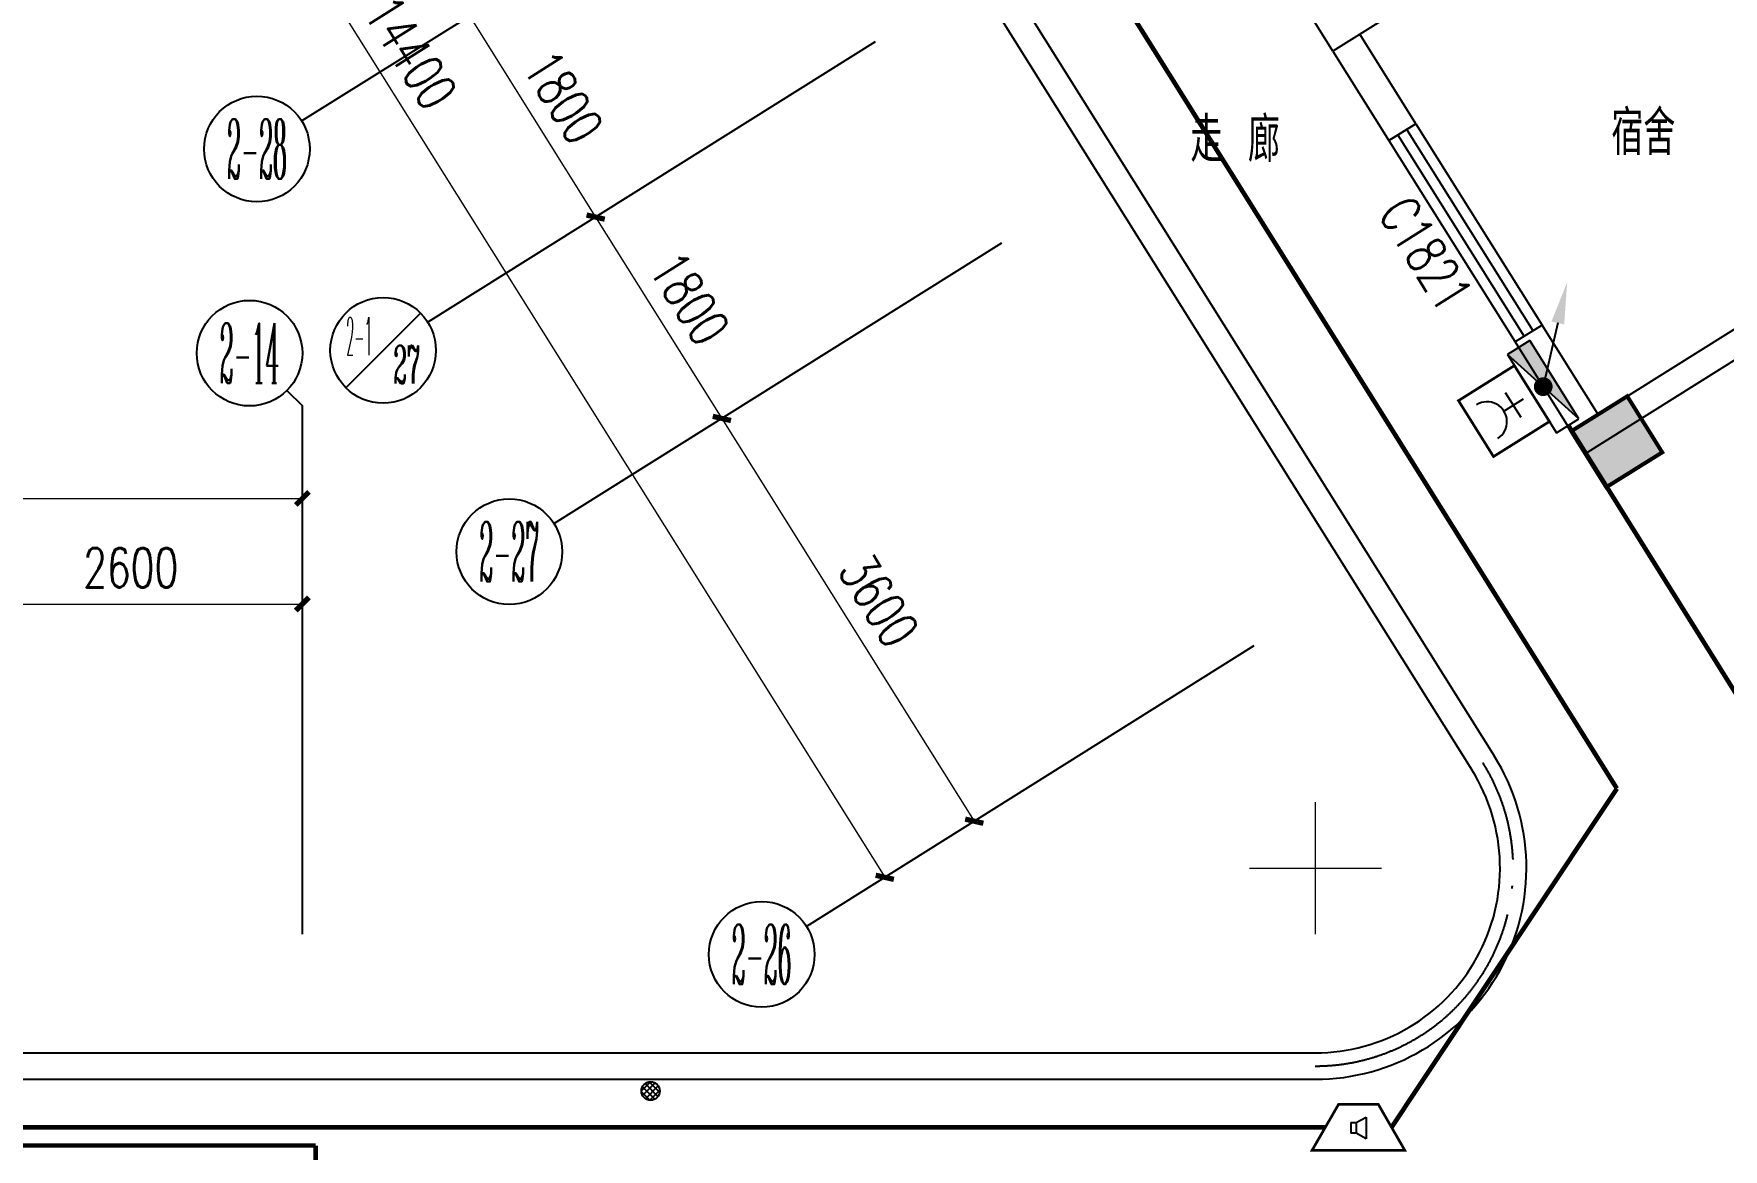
# Model space of a CAD drawing. Extents: x -9422388 to 15610651, y -1992469 to 953794.
# Drawn here: x -2724093 to -2711296, y -433678 to -425229 of the extents above; entities that cross this region are included whole.
import ezdxf
from ezdxf.enums import TextEntityAlignment as Align

# ---------------------------------------------------------------- set-up
doc = ezdxf.new("R2010")
doc.units = 0
doc.header["$LTSCALE"] = 1000
doc.linetypes.add('DOTE', pattern=[2.42, 2, -0.2, 0.02, -0.2])
for name, color, linetype in [('A-ELEV-LIN-0.4', 40, 'Continuous'), ('AXIS', 3, 'Continuous'), ('AXIS_TEXT', 7, 'Continuous'), ('C-KZ', 2, 'Continuous'), ('C-Z-HATCH', 253, 'Continuous'), ('DOTE', 1, 'Continuous'), ('EQUIP-消防', 3, 'Continuous'), ('EQUIP_消火栓', 7, 'Continuous'), ('LWIRE', 4, 'Continuous'), ('PUB_TEXT', 7, 'Continuous'), ('WALL', 9, 'Continuous'), ('WALL-PARAPET', 6, 'Continuous'), ('WINDOW', 4, 'Continuous'), ('WINDOW_TEXT', 7, 'Continuous'), ('WIRE-消防', 5, 'DOTE'), ('WIRE-消防广播', 4, 'TG_BC')]:
    doc.layers.add(name, color=color, linetype=linetype)
doc.layers.add('建筑底图', color=8, linetype='Continuous', lineweight=5)
doc.styles.add('_TCH_AXIS', font='COMPLEX', dxfattribs={"bigfont": 'GBCBIG'})
doc.styles.add('_TCH_DIM', font='SIMPLEX', dxfattribs={"bigfont": 'GBCBIG'})
doc.styles.add('_TCH_DIM_T3', font='SIMPLEX', dxfattribs={"width": 0.705882, "bigfont": 'GBCBIG'})
doc.styles.add('_TCH_WINDOW', font='SIMPLEX', dxfattribs={"height": 3.5, "bigfont": 'GBCBIG'})
doc.styles.add('COMPLEX', font='COMPLEX')
doc.styles.get("Standard").update_dxf_attribs({"font": 'gbenor.shx', "bigfont": 'gbcbig.shx'})
doc.styles.add('TG_LINETYPE', font='SIMPLEX', dxfattribs={"width": 0.8, "height": 3.5, "bigfont": 'HZTXT'})
doc.linetypes.add('TG_BC', pattern='A,2,-0.85,["BC",TG_LINETYPE,S=0.1,R=0,X=-0.65,Y=-0.15],0', length=2.85)
doc.dimstyles.new('_TCH_ARCH&&100', dxfattribs={"dimtxt": 297.5, "dimasz": 100, "dimexe": 250, "dimexo": 300, "dimgap": 126.25, "dimtad": 1, "dimdec": 0, "dimzin": 0, "dimdsep": 46, "dimtxsty": '_TCH_DIM_T3', "dimblk": 'ARCHTICK', "dimcen": 0.09, "dimclrt": 7, "dimazin": 2, "dimtfac": 1, "dimtdec": 0, "dimtix": 1, "dimtmove": 2, "dimatfit": 3, "dimfxl": 0, "dimtolj": 1, "dimtzin": 0, "dimarcsym": 0})

# ---------------------------------------------------------------- blocks, each defined once
blk = doc.blocks.new('宿舍楼柱网1')
at = {"layer": 'C-Z-HATCH'}
h = blk.add_hatch(color=0, dxfattribs=at)
h.dxf.hatch_style = 1
h.paths.add_polyline_path([(647235, 151411), (647659, 151675), (647394, 152100), (646970, 151835)])
at = {"layer": 'C-KZ', "color": 0, "const_width": 30}
blk.add_lwpolyline([(647235, 151411), (647659, 151675), (647394, 152100), (646970, 151835), (647235, 151411)], dxfattribs=at)
blk = doc.blocks.new('_ArchTick')
at = {"color": 0, "linetype": 'ByBlock', "const_width": 0.4}
blk.add_lwpolyline([(-0.5, -0.5), (0.5, 0.5)], dxfattribs=at)
blk = doc.blocks.new('*D841')
at = {"layer": 'AXIS', "color": 0, "lineweight": -2, "transparency": 16777216}
for p, q in [((1755830, -392875), (1755830, -389625)), ((1804930, -392875), (1804930, -389625)), ((1755830, -389875), (1804930, -389875))]:
    blk.add_line(p, q, dxfattribs=at)
at = {"layer": 'Defpoints', "color": 0, "transparency": 16777216}
for p in [(1804930, -389875), (1755830, -393175), (1804930, -393175)]:
    blk.add_point(p, dxfattribs=at)
at = {"layer": 'AXIS', "color": 0, "lineweight": -2, "transparency": 16777216, "xscale": 100, "yscale": 100, "zscale": 100, "rotation": 180}
blk.add_blockref('_ArchTick', (1755830, -389875), dxfattribs=at)
at = {"layer": 'AXIS', "color": 0, "lineweight": -2, "transparency": 16777216, "xscale": 100, "yscale": 100, "zscale": 100}
blk.add_blockref('_ArchTick', (1804930, -389875), dxfattribs=at)
at = {"layer": 'AXIS', "color": 7, "transparency": 16777216, "insert": (1780380, -389600), "char_height": 297.5, "attachment_point": 5, "style": '_TCH_DIM_T3'}
blk.add_mtext('\\A1;49100', dxfattribs=at)
blk = doc.blocks.new('*D858')
at = {"layer": 'AXIS', "color": 0, "lineweight": -2, "transparency": 16777216}
for p, q in [((1802330, -392875), (1802330, -390425)), ((1804930, -392875), (1804930, -390425)), ((1802330, -390675), (1804930, -390675))]:
    blk.add_line(p, q, dxfattribs=at)
at = {"layer": 'Defpoints', "color": 0, "transparency": 16777216}
for p in [(1804930, -390675), (1802330, -393175), (1804930, -393175)]:
    blk.add_point(p, dxfattribs=at)
at = {"layer": 'AXIS', "color": 0, "lineweight": -2, "transparency": 16777216, "xscale": 100, "yscale": 100, "zscale": 100, "rotation": 180}
blk.add_blockref('_ArchTick', (1802330, -390675), dxfattribs=at)
at = {"layer": 'AXIS', "color": 0, "lineweight": -2, "transparency": 16777216, "xscale": 100, "yscale": 100, "zscale": 100}
blk.add_blockref('_ArchTick', (1804930, -390675), dxfattribs=at)
at = {"layer": 'AXIS', "color": 7, "transparency": 16777216, "insert": (1803630, -390400), "char_height": 297.5, "attachment_point": 5, "style": '_TCH_DIM_T3'}
blk.add_mtext('\\A1;2600', dxfattribs=at)
blk = doc.blocks.new('*D884')
at = {"layer": 'AXIS', "color": 0, "lineweight": -2, "transparency": 16777216}
for p, q in [((1804236, -378950), (1801483, -380676)), ((1801694, -380543), (1809342, -392745)), ((1811884, -391152), (1809130, -392878))]:
    blk.add_line(p, q, dxfattribs=at)
at = {"layer": 'Defpoints', "color": 0, "transparency": 16777216}
for p in [(1804491, -378791), (1812138, -390992), (1809342, -392745)]:
    blk.add_point(p, dxfattribs=at)
at = {"layer": 'AXIS', "color": 0, "lineweight": -2, "transparency": 16777216, "xscale": 100, "yscale": 100, "zscale": 100}
for p, rotation in [((1801694, -380543), 122.0782976762229), ((1809342, -392745), 302.0782976762229)]:
    blk.add_blockref('_ArchTick', p, dxfattribs=dict(at, rotation=rotation))
at = {"layer": 'AXIS', "color": 7, "transparency": 16777216, "insert": (1805751, -386498), "char_height": 297.5, "attachment_point": 5, "rotation": 302.0783, "style": '_TCH_DIM_T3'}
blk.add_mtext('\\A1;14400', dxfattribs=at)
blk = doc.blocks.new('*D885')
at = {"layer": 'AXIS', "color": 0, "lineweight": -2, "transparency": 16777216}
for p, q in [((1809972, -388101), (1807896, -389402)), ((1808108, -389269), (1810020, -392320)), ((1811884, -391152), (1809808, -392453))]:
    blk.add_line(p, q, dxfattribs=at)
at = {"layer": 'Defpoints', "color": 0, "transparency": 16777216}
for p in [(1810226, -387942), (1812138, -390992), (1810020, -392320)]:
    blk.add_point(p, dxfattribs=at)
at = {"layer": 'AXIS', "color": 0, "lineweight": -2, "transparency": 16777216, "xscale": 100, "yscale": 100, "zscale": 100}
for p, rotation in [((1808108, -389269), 122.0782976762238), ((1810020, -392320), 302.0782976762238)]:
    blk.add_blockref('_ArchTick', p, dxfattribs=dict(at, rotation=rotation))
at = {"layer": 'AXIS', "color": 7, "transparency": 16777216, "insert": (1809297, -390649), "char_height": 297.5, "attachment_point": 5, "rotation": 302.0783, "style": '_TCH_DIM_T3'}
blk.add_mtext('\\A1;3600', dxfattribs=at)
blk = doc.blocks.new('*D886')
at = {"layer": 'AXIS', "color": 0, "lineweight": -2, "transparency": 16777216}
for p, q in [((1809016, -386576), (1806940, -387877)), ((1807152, -387744), (1808108, -389269)), ((1809972, -388101), (1807896, -389402))]:
    blk.add_line(p, q, dxfattribs=at)
at = {"layer": 'Defpoints', "color": 0, "transparency": 16777216}
for p in [(1809270, -386417), (1810226, -387942), (1808108, -389269)]:
    blk.add_point(p, dxfattribs=at)
at = {"layer": 'AXIS', "color": 0, "lineweight": -2, "transparency": 16777216, "xscale": 100, "yscale": 100, "zscale": 100}
for p, rotation in [((1807152, -387744), 122.0782976762228), ((1808108, -389269), 302.0782976762228)]:
    blk.add_blockref('_ArchTick', p, dxfattribs=dict(at, rotation=rotation))
at = {"layer": 'AXIS', "color": 7, "transparency": 16777216, "insert": (1807863, -388361), "char_height": 297.5, "attachment_point": 5, "rotation": 302.0783, "style": '_TCH_DIM_T3'}
blk.add_mtext('\\A1;1800', dxfattribs=at)
blk = doc.blocks.new('*D887')
at = {"layer": 'AXIS', "color": 0, "lineweight": -2, "transparency": 16777216}
for p, q in [((1808060, -385051), (1805984, -386352)), ((1806196, -386219), (1807152, -387744)), ((1809016, -386576), (1806940, -387877))]:
    blk.add_line(p, q, dxfattribs=at)
at = {"layer": 'Defpoints', "color": 0, "transparency": 16777216}
for p in [(1808314, -384891), (1809270, -386417), (1807152, -387744)]:
    blk.add_point(p, dxfattribs=at)
at = {"layer": 'AXIS', "color": 0, "lineweight": -2, "transparency": 16777216, "xscale": 100, "yscale": 100, "zscale": 100}
for p, rotation in [((1806196, -386219), 122.0782976762202), ((1807152, -387744), 302.0782976762202)]:
    blk.add_blockref('_ArchTick', p, dxfattribs=dict(at, rotation=rotation))
at = {"layer": 'AXIS', "color": 7, "transparency": 16777216, "insert": (1806907, -386836), "char_height": 297.5, "attachment_point": 5, "rotation": 302.0783, "style": '_TCH_DIM_T3'}
blk.add_mtext('\\A1;1800', dxfattribs=at)
blk = doc.blocks.new('$TCHSYS$WIN2D')
at = {"color": 0}
for p, q in [((-0.5, 0.5), (0.5, 0.5)), ((-0.5, 0.5), (-0.5, -0.5)), ((0.5, 0.5), (0.5, -0.5)), ((0.5, 0.1667), (-0.5, 0.1667)), ((0.5, -0.1667), (-0.5, -0.1667)), ((-0.5, -0.5), (0.5, -0.5))]:
    blk.add_line(p, q, dxfattribs=at)
blk = doc.blocks.new('_AXISO')
at = {"color": 0}
blk.add_circle((0, 0), 0.5, dxfattribs=at)
at = {"layer": 'AXIS_TEXT', "color": 0, "style": 'COMPLEX', "width": 1.041667}
blk.add_attdef('A', text='', height=0.56, dxfattribs=at).set_placement((-0.25, -0.28), (0.25, -0.28), align=Align.FIT)
blk = doc.blocks.new('$equip$00002677')
for p, q in [((-0.3, 0.699), (-0.703, 0)), ((0.3, 0.699), (-0.3, 0.699)), ((0.703, 0), (0.3, 0.699)), ((-0.117, 0.421), (-0.117, 0.26)), ((-0.117, 0.421), (-0.036, 0.421)), ((-0.036, 0.26), (-0.117, 0.26)), ((-0.036, 0.421), (0.118, 0.503)), ((-0.036, 0.421), (-0.036, 0.26)), ((0.118, 0.173), (-0.036, 0.26)), ((0.118, 0.503), (0.118, 0.173)), ((-0.703, 0), (0.703, 0))]:
    blk.add_line(p, q)
at = {"const_width": 0.04}
blk.add_lwpolyline([(-0.3, 0.699), (0.3, 0.699), (0.703, 0), (-0.703, 0), (-0.3, 0.699), (0.3, 0.699)], dxfattribs=at)
blk.add_lwpolyline([(-0.3, 0.699), (0.3, 0.699), (0.703, 0), (-0.703, 0), (-0.3, 0.699), (0.3, 0.699)], dxfattribs=at)
for p in [(0, 0.699), (-0.501, 0.349), (0.502, 0.349), (0, 0)]:
    blk.add_point(p)
at = {"color": 7, "flags": 1}
for tag, height, p in [('B', 0.4, (0.961, 0.299)), ('A', 0.00002, (0, 0))]:
    blk.add_attdef(tag, text='', height=height, dxfattribs=at).set_placement(p, align=Align.MIDDLE_CENTER)
blk = doc.blocks.new('$TelecSys$00000079')
for p, q in [((0.7, 0.7), (0, 0)), ((0.104, 0.104), (0.104, 0.104)), ((-0.104, -0.104), (-0.104, -0.104))]:
    blk.add_line(p, q)
at = {"const_width": 0.142}
blk.add_lwpolyline([(-0.071, 0, 1), (0.071, 0, 1)], format="xyb", close=True, dxfattribs=at)
blk.add_solid([(0.63, 0.77), (0.77, 0.63), (1.15, 1.15)])
at = {"width": 0.8, "flags": 9}
blk.add_attdef('A', (0, 0), '', height=0.00002, dxfattribs=at)
blk = doc.blocks.new('$equip$00002656')
for p, q in [((-0.5, 1), (-0.5, 0)), ((0.5, 1), (-0.5, 1)), ((0.5, 0), (0.5, 1)), ((-0.219, 0.331), (0.222, 0.331)), ((0, 0.5), (0, 0.15)), ((-0.5, 0), (0.5, 0))]:
    blk.add_line(p, q)
at = {"const_width": 0.04}
blk.add_lwpolyline([(-0.5, 1), (0.5, 1), (0.5, 0), (-0.5, 0), (-0.5, 1), (0.5, 1)], dxfattribs=at)
blk.add_arc((0, 0.8), 0.3, 180, 0)
for p in [(0, 1), (-0.5, 0.5), (0.5, 0.5), (0, 0)]:
    blk.add_point(p)
at = {"color": 7, "flags": 1}
for tag, height, p in [('B', 0.4, (0.762, 0.292)), ('A', 0.00002, (0, 0))]:
    blk.add_attdef(tag, text='', height=height, dxfattribs=at).set_placement(p, align=Align.MIDDLE_CENTER)
blk = doc.blocks.new('$TwtSys$00000434')
at = {"color": 0}
for p, q in [((-0.5, 0.5), (-0.5, -0.5)), ((-0.5, -0.5), (0.5, 0.5)), ((0.5, 0.5), (-0.5, 0.5)), ((0.5, -0.5), (0.5, 0.5)), ((-0.5, -0.5), (0.5, -0.5))]:
    blk.add_line(p, q, dxfattribs=at)
blk.add_solid([(0.5, -0.5), (0.5, 0.5), (-0.5, -0.5)], dxfattribs=at)
blk = doc.blocks.new('3333')
at = {"layer": 'A-ELEV-LIN-0.4'}
h = blk.add_hatch(dxfattribs=at)
h.set_pattern_fill('ANSI37', color=8, scale=20)
h.set_pattern_definition([(45, (753260.5, -10359.275), (-22.4506403, 22.4506403), []), (135, (753260.5, -10359.275), (-22.4506403, -22.4506403), [])])
edge = h.paths.add_edge_path()
edge.add_arc((1807568, -394363.9), 70, 0, 360)
at = {"color": 8}
for points in [[(1814648.4, -389536.7), (1816454.1, -392417.6)], [(1812603.9, -393175.4), (1812603.9, -392175.4)], [(1812103.9, -392675.4), (1813103.9, -392675.4)]]:
    blk.add_lwpolyline(points, dxfattribs=at)
at = {"layer": 'A-ELEV-LIN-0.4', "color": 8}
blk.add_circle((1807568, -394363.9), 70, dxfattribs=at)
at = {"layer": 'AXIS', "color": 8}
for p, q in [((1808314.3, -384891.4), (1804925, -387015.7)), ((1809270.3, -386416.6), (1805881, -388540.9)), ((1810226.2, -387941.8), (1806836.9, -390066.1)), ((1805259.2, -389036.2), (1805824.9, -388470.5)), ((1804813, -389057.6), (1804930.2, -389174.7)), ((1804930.2, -393174.7), (1804930.2, -389174.7)), ((1812138.1, -390992.1), (1808748.8, -393116.4))]:
    blk.add_line(p, q, dxfattribs=at)
blk.add_circle((1805542, -388753.3), 400, dxfattribs=at)
at = {"layer": 'DOTE', "color": 8, "linetype": 'DOTE'}
blk.add_arc((1812602.6, -392674.7), 1500, 270, 32.0783, dxfattribs=at)
at = {"layer": 'WALL', "color": 8}
for p, q in [((1812736.6, -386486.4), (1811674.4, -384791.7)), ((1814600.7, -385318), (1812736.6, -386486.4)), ((1813364.8, -387036.8), (1812939.9, -386358.9)), ((1812736.6, -386486.4), (1813161.4, -387164.2)), ((1813161.4, -387164.2), (1813364.8, -387036.8)), ((1817338.4, -387614.7), (1814542.2, -389367.3)), ((1817529.3, -387731.1), (1814648.4, -389536.7)), ((1814320.7, -388562), (1814117.4, -388689.4)), ((1814745.6, -389239.8), (1814320.7, -388562)), ((1814117.4, -388689.4), (1814542.2, -389367.3)), ((1814648.4, -389536.7), (1814542.2, -389367.3))]:
    blk.add_line(p, q, dxfattribs=at)
at = {"layer": 'WALL-PARAPET', "color": 8}
for p, q in [((1805200.1, -378228), (1813788.8, -391931.2)), ((1805475.7, -378291.2), (1813958.3, -391825)), ((1799230.2, -394074.7), (1812602.6, -394074.7)), ((1799230.2, -394274.7), (1812602.6, -394274.7))]:
    blk.add_line(p, q, dxfattribs=at)
for radius in [1600, 1400]:
    blk.add_arc((1812602.6, -392674.7), radius, 270.00004, 32.0783, dxfattribs=at)
at = {"color": 8}
blk.add_blockref('宿舍楼柱网1', (1167572.3, -541201.1), dxfattribs=at)
at = {"layer": 'AXIS', "color": 8}
ref = blk.add_blockref('_AXISO', (1804586.1, -387228.1), dxfattribs=dict(at, xscale=800, yscale=800, zscale=800))
ref.add_attrib('A', '2-28', dxfattribs={"layer": 'AXIS_TEXT', "color": 8, "height": 452.55, "style": '_TCH_AXIS', "width": 0.2625}).set_placement((1804359.8, -387454.4), (1804812.4, -387454.4), align=Align.FIT)
ref = blk.add_blockref('_AXISO', (1804530.2, -388774.7), dxfattribs=dict(at, xscale=800, yscale=800, zscale=800))
ref.add_attrib('A', '2-14', dxfattribs={"layer": 'AXIS_TEXT', "color": 8, "height": 452.55, "style": '_TCH_AXIS', "width": 0.272727}).set_placement((1804303.9, -389001), (1804756.5, -389001), align=Align.FIT)
ref = blk.add_blockref('_AXISO', (1806498, -390278.5), dxfattribs=dict(at, xscale=800, yscale=800, zscale=800))
ref.add_attrib('A', '2-27', dxfattribs={"layer": 'AXIS_TEXT', "color": 8, "height": 452.55, "style": '_TCH_AXIS', "width": 0.2625}).set_placement((1806271.7, -390504.8), (1806724.3, -390504.8), align=Align.FIT)
ref = blk.add_blockref('_AXISO', (1808409.9, -393328.9), dxfattribs=dict(at, xscale=800, yscale=800, zscale=800))
ref.add_attrib('A', '2-26', dxfattribs={"layer": 'AXIS_TEXT', "color": 8, "height": 452.55, "style": '_TCH_AXIS', "width": 0.2625}).set_placement((1808183.6, -393555.1), (1808636.1, -393555.1), align=Align.FIT)
at = {"layer": 'WINDOW', "color": 8}
ref = blk.add_blockref('$TCHSYS$WIN2D', (1813741.1, -387863.1), dxfattribs=dict(at, xscale=-1800, yscale=-240, zscale=-1800, rotation=122.078297676223))
ref.add_attrib('A', 'C1821', (1813073.9, -387716.7), dxfattribs={"layer": 'WINDOW_TEXT', "color": 8, "height": 297.5, "rotation": 302.0783, "style": '_TCH_WINDOW', "width": 0.705882})
at = {"layer": 'AXIS_TEXT', "color": 7, "style": '_TCH_AXIS'}
for s, width, p, p2 in [('2-1', 0.266804, (1805262, -388789.1), (1805462, -388789.1)), ('27', 0.431594, (1805622, -389003.8), (1805822, -389003.8))]:
    blk.add_text(s, height=286.22, dxfattribs=dict(at, width=width)).set_placement(p, p2, align=Align.FIT)
at = {"layer": 'PUB_TEXT', "color": 8, "style": '_TCH_DIM'}
for s, height, p in [('走', 337.6, (1811657.3, -387325.3)), ('廊', 337.6, (1812093.1, -387325.3)), ('宿舍', 337.59, (1814845.2, -387274.1))]:
    blk.add_text(s, height=height, dxfattribs=at).set_placement(p)
at = {"layer": 'AXIS', "color": 8}
for p1, p2, distance, picture, middle in [((1804490.6, -378790.7), (1812138.2, -390992.4), -3300, '*D884', (1805751.3, -386498)), ((1808314.3, -384891.4), (1809270.3, -386416.6), -2500, '*D887', (1806907, -386835.6)), ((1809270.3, -386416.6), (1810226.2, -387941.8), -2500, '*D886', (1807862.9, -388360.8)), ((1810226.2, -387941.8), (1812138.2, -390992.4), -2500, '*D885', (1809296.9, -390648.7)), ((1755830.2, -393174.7), (1804930.2, -393174.7), 3300, '*D841', (1780380.2, -389599.7)), ((1802330.2, -393174.7), (1804930.2, -393174.7), 2500, '*D858', (1803630.2, -390399.7))]:
    dim = blk.add_aligned_dim(p1=p1, p2=p2, distance=distance, dimstyle='_TCH_ARCH&&100', dxfattribs=at)
    dim.commit()
    dim.dimension.update_dxf_attribs({"geometry": picture, "text_midpoint": middle})

msp = doc.modelspace()

# ---------------------------------------------------------------- linework, layer by layer
at = {"layer": 'WIRE-消防', "linetype": 'DOTE', "const_width": 35}
msp.add_lwpolyline([(-2712469.45035, -428194.8568), (-2710481.48618, -431376.2645)], dxfattribs=at)
at = {"layer": 'WIRE-消防广播', "linetype": 'TG_BC', "const_width": 35}
for points in [[(-2716351.96399, -424163.9788), (-2712100.96224, -430946.36179)], [(-2713808.10688, -433512.16373), (-2712100.96224, -430946.36179)], [(-2728808.10688, -433512.16373), (-2714309.44702, -433512.16373)], [(-2721958.74016, -433650.13011), (-2728728.64909, -433650.13011)], [(-2721958.74016, -435279.07542), (-2721958.74016, -433650.13011)]]:
    msp.add_lwpolyline(points, dxfattribs=at)

# ---------------------------------------------------------------- block references
at = {"layer": 'EQUIP-消防', "xscale": 500.0000000000002, "yscale": 500.0000000000002, "zscale": 500.0000000000002, "rotation": 122.0782976762087}
msp.add_blockref('$equip$00002656', (-2712744.71761, -427954.15043), dxfattribs=at)
at = {"layer": 'EQUIP-消防', "xscale": 500, "yscale": 500, "zscale": 500}
msp.add_blockref('$equip$00002677', (-2714058.85703, -433686.82296), dxfattribs=at)
at = {"layer": 'EQUIP_消火栓', "color": 7, "xscale": 700, "yscale": 200, "zscale": 700, "rotation": 121.9999999999897}
msp.add_blockref('$TwtSys$00000434', (-2712659.9128, -427901.15851), dxfattribs=at)
at = {"layer": 'LWIRE', "xscale": 500, "yscale": 500, "zscale": 500, "rotation": 32.07829767623922}
msp.add_blockref('$TelecSys$00000079', (-2712659.14581, -427901.85044), dxfattribs=at)
at = {"layer": '建筑底图', "color": 8}
msp.add_blockref('3333', (-4526988.93389, -38873.50822), dxfattribs=at)

doc.saveas('drawing.dxf')
